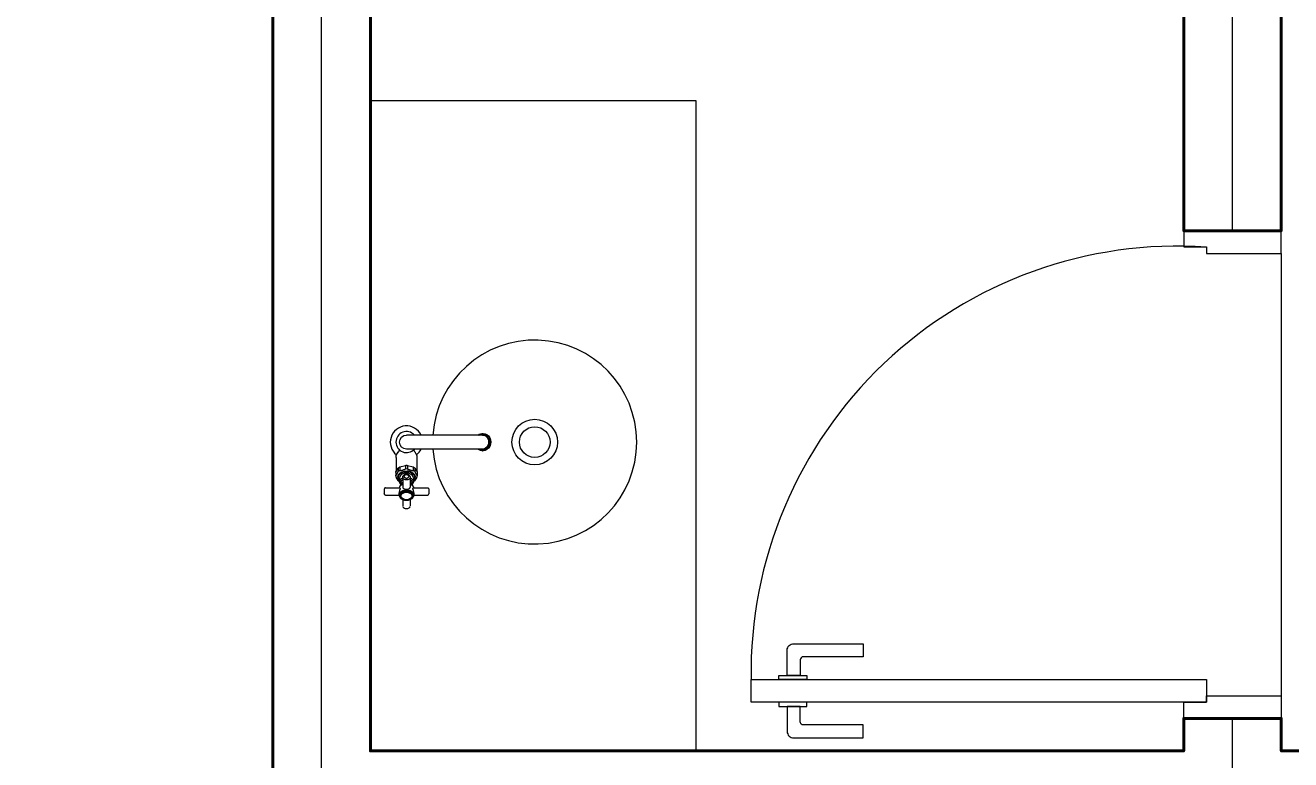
# Model space of a CAD drawing. Header units: millimetres. Extents: x 1865 to 2133, y 1062 to 1142.
# Drawn here: x 1878.509 to 1880.454, y 1086.091 to 1087.22 of the extents above; entities that cross this region are included whole.
import ezdxf

# ---------------------------------------------------------------- set-up
doc = ezdxf.new("R2010")
doc.units = ezdxf.units.MM
doc.header["$PDMODE"] = 35
doc.linetypes.add('CONTINU', pattern=[0])
for name, color, linetype, lineweight in [('Cota', 7, 'Continuous', 9), ('Eixo', 1, 'Continuous', 9), ('ESQUADRIAS', 250, 'Continuous', 9), ('L_DECA', 7, 'Continuous', 13), ('Plarga', 7, 'Continuous', 40)]:
    doc.layers.add(name, color=color, linetype=linetype, lineweight=lineweight)
doc.styles.add('romans15', font='romans.shx', dxfattribs={"width": 0.9, "oblique": 15})
doc.dimstyles.new('COTA_50', dxfattribs={"dimscale": 0.5, "dimtxt": 0.181, "dimasz": 0.193, "dimexe": 0.18, "dimexo": 0.15, "dimgap": 0.085, "dimtad": 1, "dimzin": 4, "dimdsep": 46, "dimtxsty": 'romans15', "dimblk1": 'OBLIQUE', "dimblk2": 'OBLIQUE', "dimsah": 1, "dimcen": 0.09, "dimclrd": 256, "dimclre": 256, "dimclrt": 256, "dimadec": 0, "dimazin": 0, "dimtfac": 1, "dimtmove": 2, "dimatfit": 3, "dimldrblk": 'NONE', "dimfxl": 1, "dimtolj": 1, "dimtzin": 1, "dimarcsym": 0})

# ---------------------------------------------------------------- blocks, each defined once
blk = doc.blocks.new('_OBLIQUE')
at = {"color": 0, "linetype": 'ByBlock'}
blk.add_line((-0.5, -0.5), (0.5, 0.5), dxfattribs=at)
blk = doc.blocks.new('*D626')
at = {"layer": 'Cota', "lineweight": -2, "transparency": 16777216}
for p, q in [((1871.0481, 1091.4446), (1870.7579, 1091.2937)), ((1870.8377, 1091.3352), (1883.6877, 1066.6352)), ((1883.8981, 1066.7446), (1883.6079, 1066.5937))]:
    blk.add_line(p, q, dxfattribs=at)
at = {"layer": 'Defpoints', "color": 0, "transparency": 16777216}
for p in [(1871.1146, 1091.4793), (1883.9646, 1066.7793), (1883.6877, 1066.6352)]:
    blk.add_point(p, dxfattribs=at)
at = {"layer": 'Cota', "lineweight": -2, "transparency": 16777216, "xscale": 0.0965, "yscale": 0.0965, "zscale": 0.0965}
for p, rotation in [((1870.8377, 1091.3352), 117.4853861439191), ((1883.6877, 1066.6352), 297.4853861439191)]:
    blk.add_blockref('_OBLIQUE', p, dxfattribs=dict(at, rotation=rotation))
at = {"layer": 'Cota', "transparency": 16777216, "insert": (1877.3406, 1079.0257), "char_height": 0.0905, "attachment_point": 5, "rotation": 297.4854, "style": 'romans15'}
blk.add_mtext('\\A1;27.84', dxfattribs=at)
blk = doc.blocks.new('_None')

msp = doc.modelspace()

# ---------------------------------------------------------------- linework, layer by layer
at = {"lineweight": 5}
msp.add_lwpolyline([(1880.4396, 1086.8693), (1880.4396, 1086.1893)], dxfattribs=at)
at = {"layer": 'Eixo'}
for points in [[(1878.9646, 1084.5543), (1878.9646, 1091.3293)], [(1880.3646, 1086.9043), (1880.3646, 1088.8543)], [(1880.3646, 1085.9543), (1880.3646, 1086.1543)]]:
    msp.add_lwpolyline(points, dxfattribs=at)
at = {"layer": 'ESQUADRIAS'}
for points in [[(1880.4396, 1086.9043), (1880.2896, 1086.9043), (1880.2896, 1086.8793), (1880.3246, 1086.8793), (1880.3246, 1086.8693), (1880.4396, 1086.8693)], [(1879.7102, 1086.2206), (1879.7102, 1086.2143), (1879.6675, 1086.2143), (1879.6675, 1086.2206)], [(1880.3246, 1086.2143), (1880.3246, 1086.1793), (1879.6246, 1086.1793), (1879.6246, 1086.2143)], [(1880.4396, 1086.1543), (1880.2896, 1086.1543), (1880.2896, 1086.1793), (1880.3246, 1086.1793), (1880.3246, 1086.1893), (1880.4396, 1086.1893)], [(1879.7102, 1086.1729), (1879.7102, 1086.1793), (1879.6675, 1086.1793), (1879.6675, 1086.1729)]]:
    msp.add_lwpolyline(points, close=True, dxfattribs=at)
for points in [[(1879.6801, 1086.2206), (1879.6801, 1086.2592, -0.414214), (1879.6901, 1086.2692), (1879.7971, 1086.2692), (1879.7971, 1086.2492), (1879.7051, 1086.2492, 0.414214), (1879.7001, 1086.2442), (1879.7001, 1086.2206)], [(1879.6801, 1086.1729), (1879.6801, 1086.1343, 0.414214), (1879.6901, 1086.1243), (1879.7971, 1086.1243), (1879.7971, 1086.1443), (1879.7051, 1086.1443, -0.414214), (1879.7001, 1086.1493), (1879.7001, 1086.1729)]]:
    msp.add_lwpolyline(points, format="xyb", close=True, dxfattribs=at)
msp.add_arc((1880.281, 1086.2242), 0.6565, 86.1934, 180.869, dxfattribs=at)
at = {"layer": 'L_DECA'}
msp.add_lwpolyline([(1879.5396, 1086.1043), (1879.0396, 1086.1043), (1879.0396, 1087.1043), (1879.5396, 1087.1043)], close=True, dxfattribs=at)
at = {"layer": 'L_DECA', "linetype": 'CONTINU', "lineweight": 5}
for points in [[(1879.257, 1086.5793, -1), (1879.3271, 1086.5793)], [(1879.095, 1086.5684, -1), (1879.095, 1086.5901)], [(1879.2685, 1086.5793, -1), (1879.3156, 1086.5793)], [(1879.3271, 1086.5793, -1), (1879.257, 1086.5793)], [(1879.3156, 1086.5793, -1), (1879.2685, 1086.5793)], [(1879.0842, 1086.5672, 0.006555), (1879.0825, 1086.5648)], [(1879.1058, 1086.5672, -0.006556), (1879.1074, 1086.5648)], [(1879.0822, 1086.5394, -0.047219), (1879.0846, 1086.541)], [(1879.0822, 1086.5344, -0.047199), (1879.0846, 1086.5359)], [(1879.0882, 1086.5335, -0.048815), (1879.0914, 1086.5344)], [(1879.1054, 1086.541, -0.046105), (1879.1077, 1086.5394)], [(1879.1054, 1086.5359, -0.046085), (1879.1077, 1086.5344)], [(1879.0844, 1086.5184, -0.031672), (1879.0829, 1086.5194)], [(1879.0848, 1086.5164), (1879.0846, 1086.517, -0.063098), (1879.0844, 1086.5182)], [(1879.0849, 1086.516, -0.139217), (1879.0848, 1086.5164)], [(1879.0873, 1086.5141, 0.190077), (1879.087, 1086.5138)], [(1879.0893, 1086.5151, 0.048704), (1879.0873, 1086.5141)], [(1879.0893, 1086.5252, -0.088714), (1879.0895, 1086.5262)], [(1879.0895, 1086.5262, -0.148551), (1879.0896, 1086.5268)], [(1879.091, 1086.5286, -0.203827), (1879.0914, 1086.5288)], [(1879.0989, 1086.5286, 0.203855), (1879.0986, 1086.5288)], [(1879.1005, 1086.5262, 0.14855), (1879.1003, 1086.5268)], [(1879.1005, 1086.5262, -0.087895), (1879.1007, 1086.5252)], [(1879.1026, 1086.5141, 0.049914), (1879.1007, 1086.5151)], [(1879.1026, 1086.5141, -0.190053), (1879.1029, 1086.5138)], [(1879.1051, 1086.516, 0.139221), (1879.1052, 1086.5164)], [(1879.1055, 1086.5182), (1879.1055, 1086.5176, -0.061494), (1879.1052, 1086.5164)], [(1879.1076, 1086.5199, -0.046677), (1879.1055, 1086.5184)], [(1879.0841, 1086.5104, 0.139219), (1879.084, 1086.5098)], [(1879.084, 1086.4959, 0.137983), (1879.084, 1086.4957)], [(1879.087, 1086.4922, 0.186391), (1879.0871, 1086.4921)], [(1879.103, 1086.4922, -0.186293), (1879.1028, 1086.4921)], [(1879.1058, 1086.5104, -0.139204), (1879.106, 1086.5098)], [(1879.106, 1086.4959, -0.137981), (1879.1059, 1086.4957)], [(1879.0895, 1086.4803, 0.148556), (1879.0896, 1086.4797)], [(1879.091, 1086.4779, 0.203821), (1879.0914, 1086.4777)], [(1879.0989, 1086.4779, -0.203841), (1879.0986, 1086.4777)], [(1879.1005, 1086.4803, -0.148543), (1879.1003, 1086.4797)]]:
    msp.add_lwpolyline(points, format="xyb", dxfattribs=at)
for points in [[(1879.2116, 1086.5901), (1879.095, 1086.5901)], [(1879.0789, 1086.5567), (1879.079, 1086.5573)], [(1879.0789, 1086.5566), (1879.0789, 1086.5567)], [(1879.0789, 1086.5561), (1879.0789, 1086.5566)], [(1879.0789, 1086.5554), (1879.0789, 1086.5561)], [(1879.0789, 1086.5554), (1879.0789, 1086.5552)], [(1879.0789, 1086.5552), (1879.0789, 1086.534)], [(1879.079, 1086.5581), (1879.0791, 1086.5584)], [(1879.079, 1086.5579), (1879.079, 1086.5581)], [(1879.079, 1086.5573), (1879.079, 1086.5579)], [(1879.0791, 1086.5584), (1879.0792, 1086.5589)], [(1879.0792, 1086.5589), (1879.0793, 1086.5593)], [(1879.0793, 1086.5593), (1879.0794, 1086.5595)], [(1879.0794, 1086.5595), (1879.0799, 1086.5604)], [(1879.0799, 1086.5604), (1879.0803, 1086.5613)], [(1879.0803, 1086.5613), (1879.0806, 1086.5618)], [(1879.0806, 1086.5618), (1879.0809, 1086.5623)], [(1879.0825, 1086.5648), (1879.0809, 1086.5623)], [(1879.0815, 1086.5632), (1879.0818, 1086.5638)], [(1879.0818, 1086.5638), (1879.0825, 1086.5648)], [(1879.2116, 1086.5684), (1879.095, 1086.5684)], [(1879.1074, 1086.5648), (1879.1081, 1086.5638)], [(1879.1081, 1086.5638), (1879.1084, 1086.5632)], [(1879.1084, 1086.5632), (1879.109, 1086.5623)], [(1879.109, 1086.5623), (1879.1093, 1086.5618)], [(1879.1093, 1086.5618), (1879.1096, 1086.5613)], [(1879.1096, 1086.5613), (1879.1101, 1086.5604)], [(1879.1101, 1086.5604), (1879.1105, 1086.5595)], [(1879.1105, 1086.5595), (1879.1106, 1086.5593)], [(1879.1106, 1086.5593), (1879.1108, 1086.5589)], [(1879.1108, 1086.5589), (1879.1109, 1086.5584)], [(1879.1109, 1086.5584), (1879.1109, 1086.5581)], [(1879.1109, 1086.5581), (1879.1109, 1086.5579)], [(1879.1109, 1086.5579), (1879.111, 1086.5573)], [(1879.111, 1086.5573), (1879.111, 1086.5567)], [(1879.111, 1086.5567), (1879.111, 1086.5566)], [(1879.111, 1086.5566), (1879.111, 1086.5561)], [(1879.111, 1086.5561), (1879.111, 1086.5554)], [(1879.111, 1086.5554), (1879.111, 1086.5552)], [(1879.111, 1086.5552), (1879.111, 1086.534)], [(1879.0785, 1086.5323), (1879.0784, 1086.5272)], [(1879.0785, 1086.5331), (1879.0786, 1086.5333)], [(1879.0785, 1086.5329), (1879.0785, 1086.5331)], [(1879.0785, 1086.5327), (1879.0785, 1086.5329)], [(1879.0785, 1086.5325), (1879.0785, 1086.5327)], [(1879.0785, 1086.5323), (1879.0785, 1086.5325)], [(1879.0786, 1086.5335), (1879.0822, 1086.5394)], [(1879.0786, 1086.5333), (1879.0786, 1086.5335)], [(1879.0803, 1086.5302), (1879.0804, 1086.5305)], [(1879.0804, 1086.5305), (1879.0806, 1086.5307)], [(1879.0806, 1086.5307), (1879.0807, 1086.531)], [(1879.0807, 1086.531), (1879.0808, 1086.5312)], [(1879.0808, 1086.5312), (1879.081, 1086.5314)], [(1879.081, 1086.5314), (1879.0811, 1086.5316)], [(1879.0811, 1086.5316), (1879.0812, 1086.5318)], [(1879.0812, 1086.5318), (1879.0813, 1086.532)], [(1879.0813, 1086.532), (1879.0814, 1086.5322)], [(1879.0814, 1086.5322), (1879.0815, 1086.5324)], [(1879.0815, 1086.5326), (1879.0816, 1086.5328)], [(1879.0815, 1086.5324), (1879.0815, 1086.5326)], [(1879.0816, 1086.5328), (1879.0817, 1086.5329)], [(1879.0817, 1086.5329), (1879.0818, 1086.533)], [(1879.0818, 1086.5332), (1879.0819, 1086.5333)], [(1879.0818, 1086.533), (1879.0818, 1086.5332)], [(1879.0819, 1086.5335), (1879.082, 1086.5336)], [(1879.0819, 1086.5333), (1879.0819, 1086.5335)], [(1879.082, 1086.5337), (1879.0821, 1086.5338)], [(1879.082, 1086.5336), (1879.082, 1086.5337)], [(1879.0821, 1086.534), (1879.0822, 1086.5342)], [(1879.0821, 1086.5339), (1879.0821, 1086.534)], [(1879.0821, 1086.5338), (1879.0821, 1086.5339)], [(1879.0822, 1086.5394), (1879.0822, 1086.5344)], [(1879.0822, 1086.5342), (1879.0822, 1086.5344)], [(1879.0827, 1086.5256), (1879.0832, 1086.5278), (1879.0844, 1086.5298), (1879.0863, 1086.5315), (1879.0888, 1086.5328), (1879.0917, 1086.5336), (1879.095, 1086.5339)], [(1879.0833, 1086.5302), (1879.0843, 1086.5312)], [(1879.0843, 1086.5312), (1879.0854, 1086.5321)], [(1879.095, 1086.5316), (1879.0922, 1086.5313), (1879.0896, 1086.5306), (1879.0875, 1086.5295), (1879.0858, 1086.528), (1879.0848, 1086.5263), (1879.0844, 1086.5244)], [(1879.0846, 1086.541), (1879.0933, 1086.5435)], [(1879.0846, 1086.541), (1879.0846, 1086.5359)], [(1879.0846, 1086.5359), (1879.0847, 1086.5359)], [(1879.0847, 1086.5359), (1879.0848, 1086.5358)], [(1879.0848, 1086.5358), (1879.085, 1086.5358)], [(1879.085, 1086.5358), (1879.0851, 1086.5358)], [(1879.0851, 1086.5358), (1879.0852, 1086.5358)], [(1879.0852, 1086.5358), (1879.0853, 1086.5357)], [(1879.0853, 1086.5357), (1879.0854, 1086.5357)], [(1879.0854, 1086.5357), (1879.0855, 1086.5357)], [(1879.0854, 1086.5321), (1879.0861, 1086.5325)], [(1879.0855, 1086.5357), (1879.0857, 1086.5357)], [(1879.0857, 1086.5357), (1879.0858, 1086.5357)], [(1879.0858, 1086.5357), (1879.086, 1086.5357)], [(1879.086, 1086.5357), (1879.0862, 1086.5357)], [(1879.0861, 1086.5325), (1879.0882, 1086.5335)], [(1879.0862, 1086.5357), (1879.0864, 1086.5358)], [(1879.0864, 1086.5358), (1879.0867, 1086.5358)], [(1879.0867, 1086.5358), (1879.0869, 1086.5358)], [(1879.0869, 1086.5358), (1879.0871, 1086.5358)], [(1879.0871, 1086.5358), (1879.0873, 1086.5359)], [(1879.0873, 1086.5359), (1879.0876, 1086.5359)], [(1879.0876, 1086.5359), (1879.0877, 1086.536)], [(1879.0877, 1086.536), (1879.0881, 1086.536)], [(1879.0881, 1086.536), (1879.0884, 1086.5361)], [(1879.0884, 1086.5361), (1879.0888, 1086.5362)], [(1879.0888, 1086.5362), (1879.0891, 1086.5363)], [(1879.0891, 1086.5363), (1879.0894, 1086.5364)], [(1879.0894, 1086.5364), (1879.09, 1086.5366)], [(1879.09, 1086.5366), (1879.0902, 1086.5367)], [(1879.0902, 1086.5367), (1879.0906, 1086.5368)], [(1879.0906, 1086.5368), (1879.0909, 1086.5369)], [(1879.0909, 1086.5369), (1879.0911, 1086.537)], [(1879.0911, 1086.537), (1879.0914, 1086.5372)], [(1879.0914, 1086.5372), (1879.0917, 1086.5373)], [(1879.0914, 1086.5344), (1879.0933, 1086.5347)], [(1879.0917, 1086.5373), (1879.0919, 1086.5374)], [(1879.0919, 1086.5374), (1879.092, 1086.5375)], [(1879.092, 1086.5375), (1879.0921, 1086.5375)], [(1879.0921, 1086.5375), (1879.0923, 1086.5376)], [(1879.0923, 1086.5376), (1879.0924, 1086.5377)], [(1879.0924, 1086.5377), (1879.0926, 1086.5378)], [(1879.0926, 1086.5378), (1879.0927, 1086.5379)], [(1879.0927, 1086.5379), (1879.0929, 1086.538)], [(1879.0929, 1086.538), (1879.093, 1086.5381)], [(1879.093, 1086.5381), (1879.0931, 1086.5382)], [(1879.0931, 1086.5382), (1879.0932, 1086.5383)], [(1879.0932, 1086.5383), (1879.0933, 1086.5384)], [(1879.0933, 1086.5435), (1879.0933, 1086.5384)], [(1879.0933, 1086.5435), (1879.0936, 1086.5435)], [(1879.0933, 1086.5384), (1879.095, 1086.5385)], [(1879.0933, 1086.5347), (1879.095, 1086.5348)], [(1879.0936, 1086.5435), (1879.0939, 1086.5435)], [(1879.0939, 1086.5435), (1879.0941, 1086.5436)], [(1879.0941, 1086.5436), (1879.0944, 1086.5436)], [(1879.0944, 1086.5436), (1879.0947, 1086.5436)], [(1879.0947, 1086.5436), (1879.095, 1086.5436)], [(1879.095, 1086.5436), (1879.0952, 1086.5436)], [(1879.095, 1086.5385), (1879.0961, 1086.5384)], [(1879.095, 1086.5348), (1879.0959, 1086.5348)], [(1879.095, 1086.5339), (1879.0982, 1086.5336), (1879.1011, 1086.5328), (1879.1036, 1086.5315), (1879.1055, 1086.5298), (1879.1068, 1086.5278), (1879.1072, 1086.5256)], [(1879.1055, 1086.5244), (1879.1052, 1086.5263), (1879.1041, 1086.528), (1879.1024, 1086.5295), (1879.1003, 1086.5306), (1879.0978, 1086.5313), (1879.095, 1086.5316)], [(1879.0952, 1086.5436), (1879.0955, 1086.5436)], [(1879.0955, 1086.5436), (1879.0958, 1086.5436)], [(1879.0958, 1086.5436), (1879.0961, 1086.5435)], [(1879.1018, 1086.5335), (1879.0999, 1086.5341), (1879.0979, 1086.5346), (1879.0959, 1086.5348)], [(1879.0961, 1086.5435), (1879.0963, 1086.5435)], [(1879.0961, 1086.5384), (1879.0966, 1086.5384)], [(1879.0963, 1086.5435), (1879.0966, 1086.5435)], [(1879.0966, 1086.5435), (1879.0966, 1086.5384)], [(1879.0966, 1086.5435), (1879.1054, 1086.541)], [(1879.0966, 1086.5384), (1879.0967, 1086.5383)], [(1879.0967, 1086.5383), (1879.0968, 1086.5382)], [(1879.0968, 1086.5382), (1879.097, 1086.5381)], [(1879.097, 1086.5381), (1879.0971, 1086.538)], [(1879.0971, 1086.538), (1879.0972, 1086.5379)], [(1879.0972, 1086.5379), (1879.0974, 1086.5378)], [(1879.0974, 1086.5378), (1879.0975, 1086.5377)], [(1879.0975, 1086.5377), (1879.0976, 1086.5376)], [(1879.0976, 1086.5376), (1879.0978, 1086.5375)], [(1879.0978, 1086.5375), (1879.0979, 1086.5375)], [(1879.0979, 1086.5375), (1879.0981, 1086.5374)], [(1879.0981, 1086.5374), (1879.0983, 1086.5373)], [(1879.0983, 1086.5373), (1879.0985, 1086.5372)], [(1879.0985, 1086.5372), (1879.0988, 1086.537)], [(1879.0988, 1086.537), (1879.0991, 1086.5369)], [(1879.0991, 1086.5369), (1879.0994, 1086.5368)], [(1879.0994, 1086.5368), (1879.0997, 1086.5367)], [(1879.0997, 1086.5367), (1879.1, 1086.5366)], [(1879.1, 1086.5366), (1879.1003, 1086.5365)], [(1879.1003, 1086.5365), (1879.1007, 1086.5364)], [(1879.1007, 1086.5364), (1879.101, 1086.5363)], [(1879.101, 1086.5363), (1879.1014, 1086.5362)], [(1879.1014, 1086.5362), (1879.1017, 1086.5361)], [(1879.1017, 1086.5361), (1879.102, 1086.536)], [(1879.1018, 1086.5335), (1879.1032, 1086.5329)], [(1879.102, 1086.536), (1879.1024, 1086.5359)], [(1879.1024, 1086.5359), (1879.1026, 1086.5359)], [(1879.1026, 1086.5359), (1879.1029, 1086.5358)], [(1879.1029, 1086.5358), (1879.1031, 1086.5358)], [(1879.1031, 1086.5358), (1879.1033, 1086.5358)], [(1879.1032, 1086.5329), (1879.1045, 1086.5321)], [(1879.1033, 1086.5358), (1879.1035, 1086.5358)], [(1879.1035, 1086.5358), (1879.1037, 1086.5357)], [(1879.1037, 1086.5357), (1879.1039, 1086.5357)], [(1879.1039, 1086.5357), (1879.1041, 1086.5357)], [(1879.1041, 1086.5357), (1879.1042, 1086.5357)], [(1879.1042, 1086.5357), (1879.1044, 1086.5357)], [(1879.1044, 1086.5357), (1879.1045, 1086.5357)], [(1879.1045, 1086.5357), (1879.1047, 1086.5357)], [(1879.1045, 1086.5321), (1879.1051, 1086.5316)], [(1879.1047, 1086.5357), (1879.1048, 1086.5358)], [(1879.1048, 1086.5358), (1879.105, 1086.5358)], [(1879.105, 1086.5358), (1879.1052, 1086.5358)], [(1879.1051, 1086.5316), (1879.1066, 1086.5302)], [(1879.1052, 1086.5358), (1879.1054, 1086.5359)], [(1879.1054, 1086.541), (1879.1054, 1086.5359)], [(1879.1077, 1086.5394), (1879.1077, 1086.5344)], [(1879.1077, 1086.5394), (1879.1113, 1086.5335)], [(1879.1077, 1086.5344), (1879.1077, 1086.5342)], [(1879.1077, 1086.5342), (1879.1078, 1086.5341)], [(1879.1078, 1086.5341), (1879.1078, 1086.534)], [(1879.1078, 1086.534), (1879.1079, 1086.5338)], [(1879.1079, 1086.5338), (1879.1079, 1086.5337)], [(1879.1079, 1086.5337), (1879.108, 1086.5336)], [(1879.108, 1086.5336), (1879.108, 1086.5335)], [(1879.108, 1086.5335), (1879.1081, 1086.5333)], [(1879.1081, 1086.5333), (1879.1081, 1086.5332)], [(1879.1081, 1086.5332), (1879.1082, 1086.5331)], [(1879.1082, 1086.5331), (1879.1082, 1086.5329)], [(1879.1082, 1086.5329), (1879.1083, 1086.5328)], [(1879.1083, 1086.5328), (1879.1084, 1086.5326)], [(1879.1084, 1086.5326), (1879.1085, 1086.5324)], [(1879.1085, 1086.5324), (1879.1086, 1086.5321)], [(1879.1086, 1086.5321), (1879.1087, 1086.532)], [(1879.1087, 1086.532), (1879.1088, 1086.5318)], [(1879.1088, 1086.5318), (1879.1088, 1086.5317)], [(1879.1088, 1086.5317), (1879.109, 1086.5314)], [(1879.109, 1086.5314), (1879.109, 1086.5313)], [(1879.109, 1086.5313), (1879.1092, 1086.5311)], [(1879.1092, 1086.5311), (1879.1093, 1086.5308)], [(1879.1093, 1086.5308), (1879.1095, 1086.5306)], [(1879.1095, 1086.5306), (1879.1096, 1086.5303)], [(1879.1113, 1086.5335), (1879.1114, 1086.5333)], [(1879.1114, 1086.5333), (1879.1114, 1086.5331)], [(1879.1114, 1086.5331), (1879.1114, 1086.5329)], [(1879.1114, 1086.5329), (1879.1114, 1086.5327)], [(1879.1114, 1086.5327), (1879.1114, 1086.5325)], [(1879.1114, 1086.5325), (1879.1114, 1086.5323)], [(1879.1114, 1086.5323), (1879.1115, 1086.5272)], [(1879.0784, 1086.5272), (1879.0786, 1086.528)], [(1879.0784, 1086.5272), (1879.0786, 1086.5261)], [(1879.0786, 1086.528), (1879.0787, 1086.5284)], [(1879.0786, 1086.5261), (1879.0786, 1086.526)], [(1879.0786, 1086.5261), (1879.0786, 1086.5258)], [(1879.0786, 1086.5261), (1879.0789, 1086.5236)], [(1879.0786, 1086.5258), (1879.0786, 1086.5257)], [(1879.0786, 1086.5257), (1879.0788, 1086.5255)], [(1879.0787, 1086.5284), (1879.0788, 1086.5284)], [(1879.0788, 1086.5284), (1879.0789, 1086.5285)], [(1879.0788, 1086.5255), (1879.0789, 1086.5254)], [(1879.0789, 1086.5285), (1879.0791, 1086.5286)], [(1879.0789, 1086.5254), (1879.0789, 1086.5252)], [(1879.0789, 1086.5252), (1879.079, 1086.5251)], [(1879.0789, 1086.5236), (1879.0797, 1086.5236)], [(1879.079, 1086.5251), (1879.079, 1086.5249)], [(1879.079, 1086.5249), (1879.0791, 1086.5248)], [(1879.0791, 1086.5286), (1879.0792, 1086.5287)], [(1879.0791, 1086.5248), (1879.0791, 1086.5246)], [(1879.0791, 1086.5246), (1879.0792, 1086.5245)], [(1879.0792, 1086.5287), (1879.0793, 1086.5288)], [(1879.0792, 1086.5245), (1879.0793, 1086.5243)], [(1879.0793, 1086.5288), (1879.0794, 1086.5289)], [(1879.0793, 1086.5243), (1879.0794, 1086.5241)], [(1879.0794, 1086.5289), (1879.0795, 1086.5291)], [(1879.0794, 1086.5241), (1879.0795, 1086.5239)], [(1879.0795, 1086.5291), (1879.0796, 1086.5293)], [(1879.0795, 1086.5239), (1879.0796, 1086.5237)], [(1879.0796, 1086.5293), (1879.0797, 1086.5294)], [(1879.0796, 1086.5237), (1879.0797, 1086.5234)], [(1879.0797, 1086.5294), (1879.0799, 1086.5296)], [(1879.0797, 1086.5234), (1879.0799, 1086.5231)], [(1879.0799, 1086.5296), (1879.08, 1086.5298)], [(1879.0799, 1086.5231), (1879.08, 1086.5229)], [(1879.08, 1086.5298), (1879.0801, 1086.53)], [(1879.08, 1086.5229), (1879.0802, 1086.5226)], [(1879.0801, 1086.53), (1879.0803, 1086.5302)], [(1879.0802, 1086.5226), (1879.0803, 1086.5224)], [(1879.0803, 1086.5224), (1879.0805, 1086.5221)], [(1879.0805, 1086.5221), (1879.0806, 1086.5219)], [(1879.0806, 1086.5219), (1879.0808, 1086.5216)], [(1879.0808, 1086.5216), (1879.0809, 1086.5214)], [(1879.0809, 1086.5214), (1879.081, 1086.5213)], [(1879.081, 1086.5213), (1879.0811, 1086.5212)], [(1879.0811, 1086.5212), (1879.0812, 1086.5211)], [(1879.0812, 1086.5211), (1879.0812, 1086.521)], [(1879.0812, 1086.521), (1879.0813, 1086.5208)], [(1879.0813, 1086.5208), (1879.0815, 1086.5207)], [(1879.0833, 1086.5302), (1879.0824, 1086.5289), (1879.0818, 1086.5276), (1879.0815, 1086.5262)], [(1879.0815, 1086.5256), (1879.0815, 1086.5262)], [(1879.0815, 1086.5256), (1879.0816, 1086.5244)], [(1879.0815, 1086.5207), (1879.0815, 1086.5206)], [(1879.0815, 1086.5206), (1879.0817, 1086.5204)], [(1879.0816, 1086.5244), (1879.082, 1086.5232)], [(1879.0817, 1086.5204), (1879.0829, 1086.5194)], [(1879.0833, 1086.521), (1879.0828, 1086.5217), (1879.0823, 1086.5224), (1879.082, 1086.5232)], [(1879.0844, 1086.5214), (1879.0835, 1086.5228), (1879.0829, 1086.5242), (1879.0827, 1086.5256)], [(1879.0833, 1086.521), (1879.0844, 1086.52)], [(1879.0893, 1086.5145), (1879.0866, 1086.513), (1879.0847, 1086.5111), (1879.0837, 1086.509)], [(1879.087, 1086.5138), (1879.0857, 1086.5128), (1879.0848, 1086.5116), (1879.0841, 1086.5104)], [(1879.0844, 1086.5244), (1879.0844, 1086.5182)], [(1879.0844, 1086.5182), (1879.0847, 1086.5201), (1879.0857, 1086.5217), (1879.0873, 1086.5232), (1879.0893, 1086.5243)], [(1879.0849, 1086.516), (1879.0853, 1086.5151), (1879.0859, 1086.5143), (1879.0866, 1086.5135)], [(1879.086, 1086.518), (1879.0863, 1086.5187)], [(1879.086, 1086.5171), (1879.086, 1086.518)], [(1879.086, 1086.5171), (1879.086, 1086.5163)], [(1879.086, 1086.5163), (1879.0863, 1086.5155)], [(1879.0863, 1086.5188), (1879.0867, 1086.5196)], [(1879.0863, 1086.5187), (1879.0863, 1086.5188)], [(1879.0863, 1086.5155), (1879.0866, 1086.5149)], [(1879.0865, 1086.5175), (1879.0866, 1086.518)], [(1879.0865, 1086.5171), (1879.0865, 1086.5175)], [(1879.0865, 1086.5171), (1879.0866, 1086.5165)], [(1879.0866, 1086.518), (1879.0867, 1086.5184)], [(1879.0866, 1086.5165), (1879.0867, 1086.516)], [(1879.0866, 1086.5149), (1879.0871, 1086.5141)], [(1879.0867, 1086.5196), (1879.0872, 1086.5202)], [(1879.0867, 1086.5184), (1879.0869, 1086.5188)], [(1879.0867, 1086.516), (1879.0869, 1086.5154)], [(1879.0869, 1086.5188), (1879.0871, 1086.5192)], [(1879.0869, 1086.5154), (1879.087, 1086.5153)], [(1879.087, 1086.5153), (1879.0872, 1086.5149)], [(1879.0871, 1086.5192), (1879.0874, 1086.5196)], [(1879.0871, 1086.5141), (1879.0872, 1086.514)], [(1879.0872, 1086.5202), (1879.0873, 1086.5203)], [(1879.0872, 1086.5149), (1879.0875, 1086.5144)], [(1879.0873, 1086.5203), (1879.088, 1086.521)], [(1879.0874, 1086.5196), (1879.0877, 1086.52)], [(1879.0875, 1086.5144), (1879.0876, 1086.5143)], [(1879.0877, 1086.52), (1879.088, 1086.5204)], [(1879.088, 1086.521), (1879.0886, 1086.5215)], [(1879.088, 1086.5204), (1879.0882, 1086.5205)], [(1879.0882, 1086.5205), (1879.0884, 1086.5208)], [(1879.0884, 1086.5208), (1879.089, 1086.5212)], [(1879.0886, 1086.5215), (1879.0888, 1086.5216)], [(1879.0886, 1086.5156), (1879.0887, 1086.5163), (1879.0889, 1086.5169), (1879.0893, 1086.5175)], [(1879.0886, 1086.5156), (1879.0886, 1086.5148)], [(1879.0888, 1086.5216), (1879.0893, 1086.5219)], [(1879.089, 1086.5212), (1879.0893, 1086.5213)], [(1879.0893, 1086.5252), (1879.0893, 1086.51)], [(1879.095, 1086.521), (1879.0928, 1086.5213), (1879.0909, 1086.5222), (1879.0897, 1086.5235), (1879.0893, 1086.5252)], [(1879.091, 1086.5286), (1879.0904, 1086.528), (1879.0899, 1086.5274), (1879.0896, 1086.5268)], [(1879.0913, 1086.5266), (1879.0914, 1086.527)], [(1879.0913, 1086.5266), (1879.0914, 1086.5263)], [(1879.095, 1086.5299), (1879.0936, 1086.5298), (1879.0924, 1086.5294), (1879.0914, 1086.5288)], [(1879.0914, 1086.527), (1879.0915, 1086.5273)], [(1879.0914, 1086.5263), (1879.0915, 1086.5259)], [(1879.0915, 1086.5273), (1879.0916, 1086.5277)], [(1879.0915, 1086.5259), (1879.0916, 1086.5256)], [(1879.0916, 1086.5277), (1879.0919, 1086.528)], [(1879.0916, 1086.5256), (1879.0918, 1086.5253)], [(1879.0918, 1086.5253), (1879.092, 1086.525)], [(1879.0919, 1086.528), (1879.0921, 1086.5283)], [(1879.092, 1086.525), (1879.0923, 1086.5248)], [(1879.0921, 1086.5283), (1879.0925, 1086.5285)], [(1879.0923, 1086.5248), (1879.0927, 1086.5245)], [(1879.0925, 1086.5285), (1879.0928, 1086.5287)], [(1879.0927, 1086.5245), (1879.0931, 1086.5243)], [(1879.0928, 1086.5287), (1879.0932, 1086.5289)], [(1879.0931, 1086.5243), (1879.0935, 1086.5242)], [(1879.0932, 1086.5289), (1879.0936, 1086.5291)], [(1879.0935, 1086.5242), (1879.094, 1086.524)], [(1879.0936, 1086.5291), (1879.0941, 1086.5292)], [(1879.094, 1086.524), (1879.0945, 1086.524)], [(1879.0941, 1086.5292), (1879.0945, 1086.5292)], [(1879.0945, 1086.5292), (1879.095, 1086.5292)], [(1879.0945, 1086.524), (1879.095, 1086.5239)], [(1879.0986, 1086.5288), (1879.0975, 1086.5294), (1879.0963, 1086.5298), (1879.095, 1086.5299)], [(1879.095, 1086.5292), (1879.0955, 1086.5292)], [(1879.1007, 1086.5252), (1879.1002, 1086.5235), (1879.099, 1086.5222), (1879.0972, 1086.5213), (1879.095, 1086.521)], [(1879.095, 1086.5239), (1879.0954, 1086.524)], [(1879.0954, 1086.524), (1879.0959, 1086.524)], [(1879.0955, 1086.5292), (1879.0959, 1086.5291)], [(1879.0959, 1086.5291), (1879.0964, 1086.529)], [(1879.0959, 1086.524), (1879.0963, 1086.5241)], [(1879.0963, 1086.5241), (1879.0968, 1086.5243)], [(1879.0964, 1086.529), (1879.0968, 1086.5289)], [(1879.0968, 1086.5289), (1879.0973, 1086.5286)], [(1879.0968, 1086.5243), (1879.0971, 1086.5244)], [(1879.0971, 1086.5244), (1879.0975, 1086.5247)], [(1879.0973, 1086.5286), (1879.0975, 1086.5285)], [(1879.0975, 1086.5285), (1879.0979, 1086.5281)], [(1879.0975, 1086.5247), (1879.0978, 1086.5249)], [(1879.0978, 1086.5249), (1879.0981, 1086.5252)], [(1879.0979, 1086.5281), (1879.0981, 1086.5279)], [(1879.0981, 1086.5279), (1879.0983, 1086.5276)], [(1879.0981, 1086.5252), (1879.0983, 1086.5255)], [(1879.0983, 1086.5276), (1879.0985, 1086.5273)], [(1879.0983, 1086.5255), (1879.0985, 1086.5259)], [(1879.0985, 1086.5273), (1879.0986, 1086.5269)], [(1879.0985, 1086.5259), (1879.0986, 1086.5262)], [(1879.0986, 1086.5269), (1879.0986, 1086.5266)], [(1879.0986, 1086.5262), (1879.0986, 1086.5266)], [(1879.1003, 1086.5268), (1879.1, 1086.5274), (1879.0995, 1086.528), (1879.0989, 1086.5286)], [(1879.1007, 1086.5252), (1879.1007, 1086.51)], [(1879.1007, 1086.5243), (1879.1027, 1086.5231), (1879.1043, 1086.5217), (1879.1052, 1086.52), (1879.1055, 1086.5182)], [(1879.1007, 1086.5219), (1879.1013, 1086.5215)], [(1879.1007, 1086.5213), (1879.1009, 1086.5212)], [(1879.1007, 1086.5175), (1879.101, 1086.5169), (1879.1013, 1086.5162), (1879.1013, 1086.5156)], [(1879.1062, 1086.509), (1879.1056, 1086.5107), (1879.1044, 1086.5122), (1879.1027, 1086.5135), (1879.1007, 1086.5145)], [(1879.1009, 1086.5212), (1879.1015, 1086.5208)], [(1879.1013, 1086.5215), (1879.1015, 1086.5213)], [(1879.1013, 1086.5156), (1879.1013, 1086.5148)], [(1879.1015, 1086.5213), (1879.1023, 1086.5207)], [(1879.1015, 1086.5208), (1879.1018, 1086.5205)], [(1879.1018, 1086.5205), (1879.102, 1086.5203)], [(1879.102, 1086.5203), (1879.1024, 1086.5198)], [(1879.1023, 1086.5207), (1879.1028, 1086.5202)], [(1879.1023, 1086.5143), (1879.1026, 1086.5146)], [(1879.1024, 1086.5198), (1879.1028, 1086.5193)], [(1879.1026, 1086.5146), (1879.1028, 1086.515)], [(1879.1028, 1086.5202), (1879.1029, 1086.5201)], [(1879.1028, 1086.5193), (1879.103, 1086.5189)], [(1879.1028, 1086.515), (1879.103, 1086.5153)], [(1879.1028, 1086.514), (1879.1032, 1086.5146)], [(1879.1029, 1086.5201), (1879.1034, 1086.5194)], [(1879.1058, 1086.5104), (1879.1051, 1086.5116), (1879.1042, 1086.5128), (1879.1029, 1086.5138)], [(1879.103, 1086.5189), (1879.1031, 1086.5188)], [(1879.103, 1086.5153), (1879.1032, 1086.5158)], [(1879.1031, 1086.5188), (1879.1033, 1086.5182)], [(1879.1032, 1086.5158), (1879.1033, 1086.5162)], [(1879.1032, 1086.5146), (1879.1036, 1086.5154)], [(1879.1033, 1086.5182), (1879.1034, 1086.5177)], [(1879.1033, 1086.5162), (1879.1034, 1086.5167)], [(1879.1033, 1086.5135), (1879.1041, 1086.5143), (1879.1046, 1086.5151), (1879.1051, 1086.516)], [(1879.1034, 1086.5194), (1879.1037, 1086.5186)], [(1879.1034, 1086.5177), (1879.1034, 1086.5171)], [(1879.1034, 1086.5167), (1879.1034, 1086.5171)], [(1879.1036, 1086.5154), (1879.1037, 1086.5155)], [(1879.1037, 1086.5186), (1879.1039, 1086.5179)], [(1879.1037, 1086.5155), (1879.1039, 1086.5162)], [(1879.1039, 1086.5179), (1879.104, 1086.5171)], [(1879.1039, 1086.5162), (1879.104, 1086.5171)], [(1879.1072, 1086.5256), (1879.107, 1086.5241), (1879.1064, 1086.5227), (1879.1055, 1086.5214)], [(1879.1055, 1086.5244), (1879.1055, 1086.5182)], [(1879.1055, 1086.5199), (1879.1066, 1086.521)], [(1879.1066, 1086.5302), (1879.1071, 1086.5295), (1879.1076, 1086.5288), (1879.108, 1086.528)], [(1879.1066, 1086.521), (1879.1075, 1086.5223), (1879.1081, 1086.5236), (1879.1084, 1086.525)], [(1879.1076, 1086.5199), (1879.1082, 1086.5204)], [(1879.108, 1086.528), (1879.1083, 1086.5268)], [(1879.1082, 1086.5204), (1879.1084, 1086.5206)], [(1879.1083, 1086.5268), (1879.1084, 1086.5256)], [(1879.1084, 1086.525), (1879.1084, 1086.5256)], [(1879.1084, 1086.5206), (1879.1085, 1086.5207)], [(1879.1085, 1086.5207), (1879.1086, 1086.5208)], [(1879.1086, 1086.5208), (1879.1087, 1086.5209)], [(1879.1087, 1086.521), (1879.1088, 1086.5212)], [(1879.1087, 1086.5209), (1879.1087, 1086.521)], [(1879.1088, 1086.5212), (1879.109, 1086.5213)], [(1879.109, 1086.5213), (1879.1091, 1086.5216)], [(1879.1091, 1086.5216), (1879.1092, 1086.5217)], [(1879.1092, 1086.5217), (1879.1094, 1086.522)], [(1879.1094, 1086.522), (1879.1095, 1086.5222)], [(1879.1095, 1086.5222), (1879.1097, 1086.5224)], [(1879.1096, 1086.5303), (1879.1097, 1086.5301)], [(1879.1097, 1086.5301), (1879.1099, 1086.5298)], [(1879.1097, 1086.5224), (1879.1098, 1086.5227)], [(1879.1098, 1086.5227), (1879.11, 1086.523)], [(1879.1099, 1086.5298), (1879.1101, 1086.5296)], [(1879.11, 1086.523), (1879.1101, 1086.5232)], [(1879.1101, 1086.5296), (1879.1102, 1086.5294)], [(1879.1101, 1086.5232), (1879.1102, 1086.5234)], [(1879.1102, 1086.5294), (1879.1103, 1086.5292)], [(1879.1102, 1086.5234), (1879.1103, 1086.5236)], [(1879.1103, 1086.5292), (1879.1104, 1086.5291)], [(1879.1103, 1086.5236), (1879.1104, 1086.5239)], [(1879.1103, 1086.5236), (1879.111, 1086.5236)], [(1879.1104, 1086.5291), (1879.1106, 1086.529)], [(1879.1104, 1086.5239), (1879.1106, 1086.5241)], [(1879.1106, 1086.529), (1879.1107, 1086.5288)], [(1879.1106, 1086.5241), (1879.1107, 1086.5243)], [(1879.1107, 1086.5288), (1879.1109, 1086.5286)], [(1879.1107, 1086.5288), (1879.1107, 1086.5288)], [(1879.1107, 1086.5245), (1879.1108, 1086.5247)], [(1879.1107, 1086.5243), (1879.1107, 1086.5245)], [(1879.1108, 1086.5247), (1879.1109, 1086.5248)], [(1879.1109, 1086.5286), (1879.111, 1086.5285)], [(1879.1109, 1086.5249), (1879.111, 1086.5251)], [(1879.1109, 1086.5248), (1879.1109, 1086.5249)], [(1879.111, 1086.5285), (1879.1111, 1086.5284)], [(1879.111, 1086.5236), (1879.1113, 1086.5261)], [(1879.111, 1086.5252), (1879.1111, 1086.5254)], [(1879.111, 1086.5251), (1879.111, 1086.5252)], [(1879.1111, 1086.5284), (1879.1113, 1086.5284)], [(1879.1111, 1086.5254), (1879.1112, 1086.5255)], [(1879.1112, 1086.5255), (1879.1113, 1086.5257)], [(1879.1113, 1086.5284), (1879.1115, 1086.5272)], [(1879.1113, 1086.5261), (1879.1114, 1086.5264)], [(1879.1113, 1086.526), (1879.1113, 1086.5261)], [(1879.1113, 1086.5258), (1879.1113, 1086.526)], [(1879.1113, 1086.5257), (1879.1113, 1086.5258)], [(1879.1114, 1086.5264), (1879.1115, 1086.5272)], [(1879.0628, 1086.509), (1879.0618, 1086.5087), (1879.061, 1086.5079), (1879.0608, 1086.5069)], [(1879.0608, 1086.5069), (1879.0608, 1086.4996)], [(1879.0628, 1086.4976), (1879.0618, 1086.4978), (1879.061, 1086.4986), (1879.0608, 1086.4996)], [(1879.0628, 1086.509), (1879.0843, 1086.509)], [(1879.0628, 1086.4976), (1879.0836, 1086.4976)], [(1879.0836, 1086.4979), (1879.084, 1086.5), (1879.0851, 1086.5019), (1879.0869, 1086.5034), (1879.0892, 1086.5047), (1879.0919, 1086.5054), (1879.095, 1086.5057)], [(1879.0836, 1086.4997), (1879.0837, 1086.5002)], [(1879.0836, 1086.4991), (1879.0836, 1086.4997)], [(1879.0836, 1086.4991), (1879.0836, 1086.4979)], [(1879.0846, 1086.4972), (1879.0841, 1086.4973), (1879.0837, 1086.4976), (1879.0836, 1086.4979)], [(1879.084, 1086.4959), (1879.0837, 1086.4966), (1879.0836, 1086.4973), (1879.0836, 1086.4979)], [(1879.0837, 1086.5005), (1879.0838, 1086.5011)], [(1879.0837, 1086.5002), (1879.0837, 1086.5005)], [(1879.084, 1086.5019), (1879.0838, 1086.5012)], [(1879.0838, 1086.5011), (1879.0838, 1086.5012)], [(1879.084, 1086.5019), (1879.0842, 1086.5026)], [(1879.084, 1086.4957), (1879.0847, 1086.4944), (1879.0857, 1086.4932), (1879.087, 1086.4922)], [(1879.0842, 1086.5026), (1879.0844, 1086.5034)], [(1879.0843, 1086.509), (1879.0844, 1086.5089)], [(1879.0844, 1086.5089), (1879.0846, 1086.5088)], [(1879.0844, 1086.5034), (1879.0846, 1086.5041)], [(1879.0846, 1086.5088), (1879.0848, 1086.5085)], [(1879.0846, 1086.5043), (1879.0847, 1086.5045)], [(1879.0846, 1086.5041), (1879.0846, 1086.5043)], [(1879.0846, 1086.4972), (1879.0847, 1086.4982)], [(1879.0846, 1086.4972), (1879.0847, 1086.4963)], [(1879.0847, 1086.5045), (1879.0848, 1086.5048)], [(1879.0847, 1086.4982), (1879.085, 1086.499)], [(1879.0847, 1086.4963), (1879.0849, 1086.4954)], [(1879.0848, 1086.5085), (1879.0849, 1086.5083)], [(1879.0848, 1086.5051), (1879.0849, 1086.5055)], [(1879.0848, 1086.5048), (1879.0848, 1086.5051)], [(1879.0849, 1086.5083), (1879.085, 1086.5082)], [(1879.0849, 1086.5055), (1879.085, 1086.5058)], [(1879.0849, 1086.4954), (1879.0853, 1086.4946)], [(1879.085, 1086.5082), (1879.085, 1086.508)], [(1879.085, 1086.508), (1879.0851, 1086.5077)], [(1879.085, 1086.5061), (1879.0851, 1086.5065)], [(1879.085, 1086.5059), (1879.085, 1086.5061)], [(1879.085, 1086.5058), (1879.085, 1086.5059)], [(1879.085, 1086.4991), (1879.0855, 1086.5)], [(1879.085, 1086.499), (1879.085, 1086.4991)], [(1879.0851, 1086.5077), (1879.0851, 1086.5071)], [(1879.0851, 1086.5066), (1879.0851, 1086.5071)], [(1879.0851, 1086.5065), (1879.0851, 1086.5066)], [(1879.0853, 1086.4946), (1879.0859, 1086.4938)], [(1879.0855, 1086.5), (1879.086, 1086.5007)], [(1879.0859, 1086.4938), (1879.086, 1086.4937)], [(1879.086, 1086.5007), (1879.0861, 1086.5009)], [(1879.086, 1086.4937), (1879.0866, 1086.493)], [(1879.0861, 1086.5009), (1879.0869, 1086.5016)], [(1879.0865, 1086.4972), (1879.0869, 1086.4989), (1879.088, 1086.5004), (1879.0895, 1086.5016), (1879.0916, 1086.5024), (1879.0938, 1086.5029), (1879.0961, 1086.5029), (1879.0984, 1086.5024), (1879.1004, 1086.5016), (1879.102, 1086.5004), (1879.103, 1086.4989), (1879.1034, 1086.4972)], [(1879.0865, 1086.4972), (1879.0866, 1086.4964)], [(1879.0866, 1086.493), (1879.0874, 1086.4923)], [(1879.0869, 1086.5016), (1879.0876, 1086.5022)], [(1879.0871, 1086.4921), (1879.0895, 1086.4908), (1879.0921, 1086.4901), (1879.095, 1086.4898)], [(1879.0874, 1086.4923), (1879.0876, 1086.4922)], [(1879.0876, 1086.5022), (1879.0878, 1086.5023)], [(1879.0876, 1086.4922), (1879.0884, 1086.4917)], [(1879.0878, 1086.5023), (1879.0889, 1086.5029)], [(1879.0884, 1086.4917), (1879.0896, 1086.4912)], [(1879.0889, 1086.5029), (1879.0898, 1086.5033)], [(1879.0893, 1086.51), (1879.0893, 1086.5095)], [(1879.0893, 1086.5095), (1879.0894, 1086.5091)], [(1879.0894, 1086.5091), (1879.0895, 1086.509)], [(1879.0895, 1086.509), (1879.0896, 1086.5087)], [(1879.0896, 1086.5087), (1879.0898, 1086.5084)], [(1879.0898, 1086.5084), (1879.0899, 1086.5083)], [(1879.0898, 1086.5033), (1879.09, 1086.5034)], [(1879.0899, 1086.5083), (1879.09, 1086.5082)], [(1879.09, 1086.5082), (1879.0902, 1086.5081)], [(1879.09, 1086.5034), (1879.0912, 1086.5038)], [(1879.0902, 1086.5081), (1879.0907, 1086.5077)], [(1879.0907, 1086.5077), (1879.0909, 1086.5076)], [(1879.0909, 1086.5076), (1879.0912, 1086.5075)], [(1879.0912, 1086.5075), (1879.0918, 1086.5073)], [(1879.0912, 1086.5038), (1879.0923, 1086.504)], [(1879.0918, 1086.5073), (1879.0925, 1086.5071)], [(1879.0923, 1086.504), (1879.0924, 1086.504)], [(1879.0924, 1086.504), (1879.0937, 1086.5042)], [(1879.0925, 1086.5071), (1879.0926, 1086.5071)], [(1879.0926, 1086.5071), (1879.0932, 1086.507)], [(1879.0932, 1086.507), (1879.0935, 1086.5069)], [(1879.0935, 1086.5069), (1879.0942, 1086.5069)], [(1879.0937, 1086.5042), (1879.095, 1086.5043)], [(1879.0942, 1086.5069), (1879.095, 1086.5069)], [(1879.095, 1086.5069), (1879.0958, 1086.5069)], [(1879.095, 1086.5057), (1879.098, 1086.5054), (1879.1007, 1086.5047), (1879.103, 1086.5034), (1879.1048, 1086.5019), (1879.106, 1086.5), (1879.1064, 1086.4979)], [(1879.095, 1086.5043), (1879.0964, 1086.5042)], [(1879.095, 1086.4898), (1879.0979, 1086.4901), (1879.1006, 1086.4909), (1879.1028, 1086.4921)], [(1879.0958, 1086.5069), (1879.0964, 1086.5069)], [(1879.0964, 1086.5069), (1879.0967, 1086.507)], [(1879.0964, 1086.5042), (1879.0977, 1086.504)], [(1879.0967, 1086.507), (1879.0973, 1086.5071)], [(1879.0973, 1086.5071), (1879.0975, 1086.5071)], [(1879.0981, 1086.5073), (1879.0975, 1086.5071)], [(1879.0977, 1086.504), (1879.0978, 1086.504)], [(1879.0978, 1086.504), (1879.0991, 1086.5037)], [(1879.0981, 1086.5073), (1879.0987, 1086.5075)], [(1879.0987, 1086.5075), (1879.099, 1086.5076)], [(1879.099, 1086.5076), (1879.0993, 1086.5077)], [(1879.0991, 1086.5037), (1879.1002, 1086.5033)], [(1879.0993, 1086.5077), (1879.0998, 1086.5081)], [(1879.0998, 1086.5081), (1879.0999, 1086.5082)], [(1879.0999, 1086.5082), (1879.1, 1086.5083)], [(1879.1, 1086.5083), (1879.1002, 1086.5084)], [(1879.1002, 1086.5084), (1879.1003, 1086.5087)], [(1879.1002, 1086.5033), (1879.1004, 1086.5032)], [(1879.1002, 1086.4911), (1879.1011, 1086.4915)], [(1879.1003, 1086.5087), (1879.1005, 1086.509)], [(1879.1004, 1086.5032), (1879.1015, 1086.5027)], [(1879.1005, 1086.5091), (1879.1006, 1086.5094)], [(1879.1005, 1086.509), (1879.1005, 1086.5091)], [(1879.1006, 1086.5094), (1879.1007, 1086.51)], [(1879.1011, 1086.4915), (1879.1021, 1086.4921)], [(1879.1015, 1086.5027), (1879.1023, 1086.5022)], [(1879.1021, 1086.4921), (1879.1023, 1086.4922)], [(1879.1023, 1086.5022), (1879.1025, 1086.5021)], [(1879.1023, 1086.4922), (1879.103, 1086.4927)], [(1879.1025, 1086.5021), (1879.1033, 1086.5014)], [(1879.103, 1086.4922), (1879.1043, 1086.4932), (1879.1052, 1086.4944), (1879.1059, 1086.4957)], [(1879.103, 1086.4927), (1879.1038, 1086.4935)], [(1879.1033, 1086.5014), (1879.1039, 1086.5007)], [(1879.1034, 1086.4972), (1879.1033, 1086.4964)], [(1879.1038, 1086.4935), (1879.1039, 1086.4937)], [(1879.1039, 1086.5007), (1879.1041, 1086.5006)], [(1879.1039, 1086.4937), (1879.1045, 1086.4943)], [(1879.1041, 1086.5006), (1879.1046, 1086.4998)], [(1879.1045, 1086.4943), (1879.1049, 1086.4952)], [(1879.1046, 1086.4998), (1879.105, 1086.499)], [(1879.1048, 1086.5071), (1879.1049, 1086.5077)], [(1879.1048, 1086.5071), (1879.1049, 1086.5066)], [(1879.1049, 1086.5077), (1879.105, 1086.5081)], [(1879.1049, 1086.5066), (1879.1049, 1086.5065)], [(1879.1049, 1086.5065), (1879.1049, 1086.5061)], [(1879.1049, 1086.5061), (1879.105, 1086.5059)], [(1879.1049, 1086.4952), (1879.105, 1086.4954)], [(1879.105, 1086.5083), (1879.1052, 1086.5086)], [(1879.105, 1086.5081), (1879.105, 1086.5083)], [(1879.105, 1086.5059), (1879.105, 1086.5058)], [(1879.105, 1086.5058), (1879.105, 1086.5055)], [(1879.105, 1086.5055), (1879.1051, 1086.5051)], [(1879.105, 1086.499), (1879.1053, 1086.4981)], [(1879.105, 1086.4954), (1879.1052, 1086.4962)], [(1879.1051, 1086.5051), (1879.1052, 1086.5048)], [(1879.1052, 1086.5086), (1879.1053, 1086.5088)], [(1879.1052, 1086.5048), (1879.1052, 1086.5045)], [(1879.1052, 1086.5045), (1879.1053, 1086.5041)], [(1879.1052, 1086.4962), (1879.1053, 1086.4972)], [(1879.1053, 1086.5088), (1879.1055, 1086.5089)], [(1879.1053, 1086.5041), (1879.1055, 1086.5035)], [(1879.1053, 1086.4981), (1879.1053, 1086.4972)], [(1879.1064, 1086.4979), (1879.1062, 1086.4976), (1879.1059, 1086.4973), (1879.1053, 1086.4972)], [(1879.1055, 1086.5089), (1879.1056, 1086.509)], [(1879.1055, 1086.5035), (1879.1057, 1086.5026)], [(1879.1056, 1086.509), (1879.1271, 1086.509)], [(1879.1057, 1086.5026), (1879.1059, 1086.5019)], [(1879.1059, 1086.5019), (1879.1061, 1086.5012)], [(1879.1064, 1086.4979), (1879.1063, 1086.4973), (1879.1062, 1086.4966), (1879.106, 1086.4959)], [(1879.1061, 1086.5012), (1879.1061, 1086.5011)], [(1879.1061, 1086.5011), (1879.1062, 1086.5005)], [(1879.1062, 1086.5005), (1879.1063, 1086.5002)], [(1879.1063, 1086.5002), (1879.1063, 1086.4997)], [(1879.1063, 1086.4997), (1879.1064, 1086.4991)], [(1879.1063, 1086.4976), (1879.1271, 1086.4976)], [(1879.1064, 1086.4991), (1879.1064, 1086.4979)], [(1879.1271, 1086.509), (1879.1279, 1086.5088), (1879.1286, 1086.5083), (1879.129, 1086.5077)], [(1879.1271, 1086.4976), (1879.1279, 1086.4977), (1879.1286, 1086.4982), (1879.129, 1086.4988)], [(1879.129, 1086.5077), (1879.1292, 1086.5069)], [(1879.129, 1086.4988), (1879.1292, 1086.4996)], [(1879.1292, 1086.5069), (1879.1292, 1086.4996)], [(1879.0893, 1086.4909), (1879.0893, 1086.4813)], [(1879.0896, 1086.4912), (1879.0898, 1086.4911)], [(1879.091, 1086.4779), (1879.0904, 1086.4785), (1879.0899, 1086.4791), (1879.0896, 1086.4797)], [(1879.0898, 1086.4911), (1879.0908, 1086.4907)], [(1879.0908, 1086.4907), (1879.0921, 1086.4904)], [(1879.095, 1086.4766), (1879.0936, 1086.4767), (1879.0924, 1086.4771), (1879.0914, 1086.4777)], [(1879.0921, 1086.4904), (1879.0923, 1086.4904)], [(1879.0923, 1086.4904), (1879.0935, 1086.4902)], [(1879.0935, 1086.4902), (1879.095, 1086.4901)], [(1879.095, 1086.4901), (1879.0963, 1086.4902)], [(1879.0986, 1086.4777), (1879.0975, 1086.4771), (1879.0963, 1086.4767), (1879.095, 1086.4766)], [(1879.0963, 1086.4902), (1879.0975, 1086.4903)], [(1879.0975, 1086.4903), (1879.0977, 1086.4904)], [(1879.0977, 1086.4904), (1879.0988, 1086.4906)], [(1879.0988, 1086.4906), (1879.1, 1086.491)], [(1879.1003, 1086.4797), (1879.1, 1086.4791), (1879.0995, 1086.4785), (1879.0989, 1086.4779)], [(1879.1, 1086.491), (1879.1002, 1086.4911)], [(1879.1007, 1086.4909), (1879.1007, 1086.4813)]]:
    msp.add_lwpolyline(points, dxfattribs=at)
at = {"layer": 'L_DECA', "lineweight": 5}
for points in [[(1879.2116, 1086.5926), (1879.2127, 1086.5926)], [(1879.2116, 1086.566), (1879.2127, 1086.566)]]:
    msp.add_lwpolyline(points, dxfattribs=at)
at = {"layer": 'L_DECA', "linetype": 'CONTINU', "lineweight": 5}
msp.add_lwpolyline([(1879.095, 1086.5022), (1879.0978, 1086.5018), (1879.1003, 1086.5009), (1879.1021, 1086.4995), (1879.1031, 1086.4978), (1879.1034, 1086.4961), (1879.1028, 1086.4943), (1879.1016, 1086.4928), (1879.0997, 1086.4917), (1879.0974, 1086.4909), (1879.095, 1086.4907), (1879.0925, 1086.4909), (1879.0902, 1086.4917), (1879.0884, 1086.4928), (1879.0871, 1086.4943), (1879.0866, 1086.4961), (1879.0868, 1086.4978), (1879.0878, 1086.4995), (1879.0897, 1086.5009), (1879.0921, 1086.5018)], close=True, dxfattribs=at)
at = {"layer": 'L_DECA', "lineweight": 5, "ltscale": 0.05}
msp.add_arc((1879.292, 1086.5793), 0.1568, 183.9555, 176.0445, dxfattribs=at)
at = {"layer": 'L_DECA', "lineweight": 5}
for radius, start, end in [(0.0249, 25.6972, 231.6652), (0.0162, 41.8861, 318.1139), (0.0249, 308.3348, 334.3028)]:
    msp.add_arc((1879.095, 1086.5793), radius, start, end, dxfattribs=at)
at = {"layer": 'L_DECA', "lineweight": 5, "extrusion": (0, 0, -1)}
for centre, major_axis, ratio, start_param, end_param in [((1879.2116, 1086.5793), (0, 0.0133), 0.88985, -0.621524, 3.763116), ((1879.2116, 1086.5793), (0, 0.0118), 0.901823, -0.41963, 3.561223), ((1879.2116, 1086.5793), (0, -0.0108), 0.895752, 3.141592, 6.283185), ((1879.2127, 1086.5793), (0, 0.0133), 0.88985, 0, 3.141593)]:
    msp.add_ellipse(centre, major_axis=major_axis, ratio=ratio, start_param=start_param, end_param=end_param, dxfattribs=at)
at = {"layer": 'Plarga'}
for points in [[(1881.2334, 1072.3543), (1885.4887, 1072.3543), (1883.7396, 1075.7162), (1883.7396, 1077.0543), (1883.0435, 1077.0543), (1880.5984, 1081.7543), (1880.2896, 1081.7543), (1880.2896, 1084.5543), (1878.8896, 1084.5543), (1878.8896, 1091.3293)], [(1879.0396, 1088.8543), (1879.6896, 1088.8543), (1879.6896, 1088.7043), (1879.2896, 1088.7043), (1879.2896, 1088.6543), (1879.0396, 1088.6543), (1879.0396, 1086.1043), (1880.2896, 1086.1043), (1880.2896, 1086.1543), (1880.4396, 1086.1543), (1880.4396, 1086.1043), (1885.7396, 1086.1043), (1885.7396, 1086.1543), (1885.8896, 1086.1543), (1885.8896, 1085.9543), (1879.0396, 1085.9543), (1879.0396, 1084.7543), (1879.2896, 1084.7543), (1879.2896, 1084.7043), (1880.4396, 1084.7043), (1880.4396, 1081.9543), (1880.6896, 1081.9543), (1880.6896, 1081.9039), (1881.3657, 1080.6043)], [(1880.2896, 1088.8543), (1882.2146, 1088.8543), (1882.2146, 1088.7043), (1880.4396, 1088.7043), (1880.4396, 1086.9043), (1880.2896, 1086.9043), (1880.2896, 1088.8543)]]:
    msp.add_lwpolyline(points, dxfattribs=at)

# ---------------------------------------------------------------- dimensions: what is measured, and where the dimension line sits
at = {"layer": 'Cota'}
dim = msp.add_aligned_dim(p1=(1871.1146, 1091.4793), p2=(1883.9646, 1066.7793), distance=-0.3121, dimstyle='COTA_50', dxfattribs=at)
dim.commit()
dim.dimension.update_dxf_attribs({"geometry": '*D626', "text_midpoint": (1877.3406, 1079.0257)})

doc.saveas('drawing.dxf')
